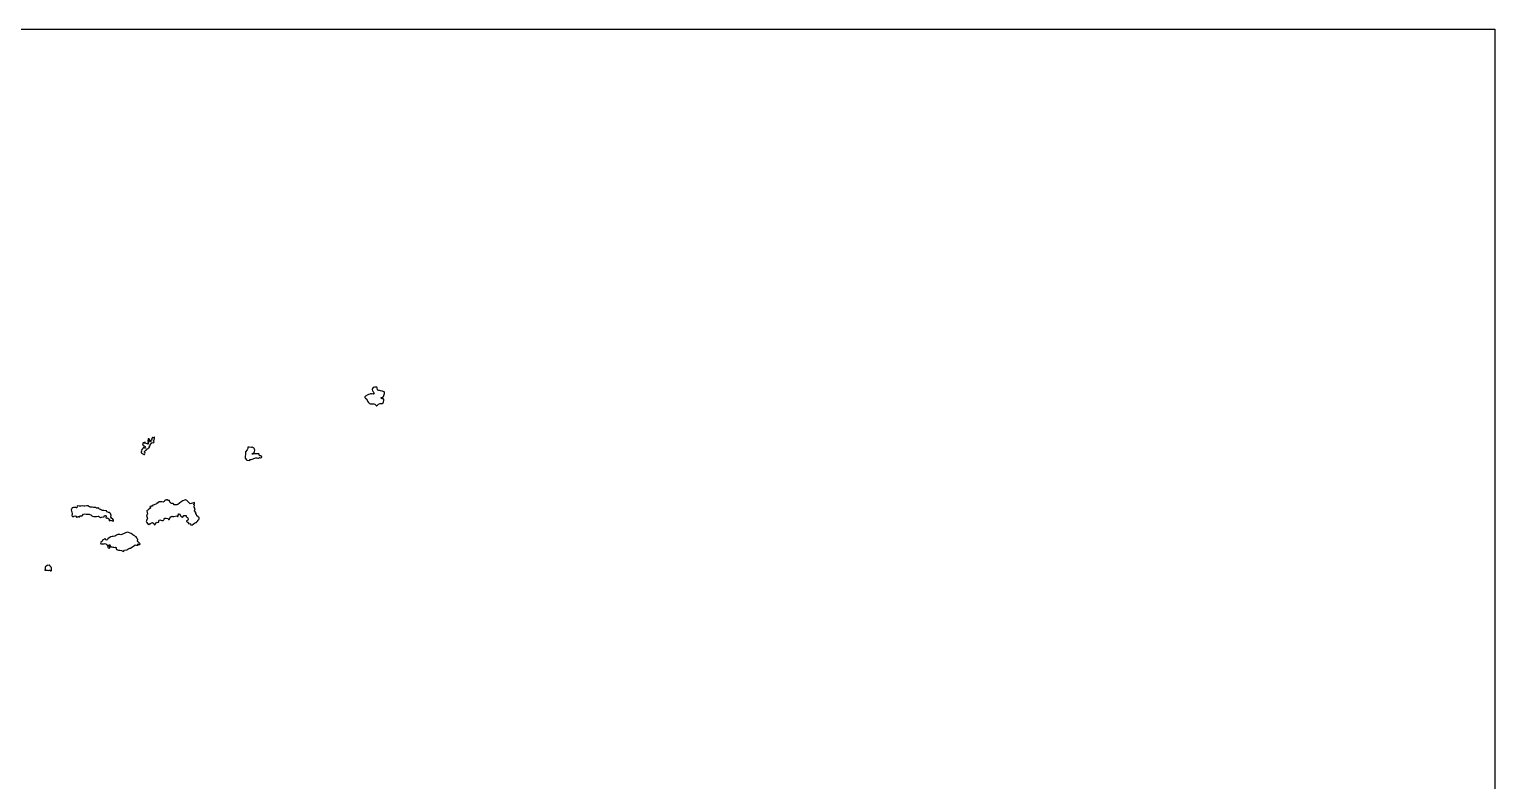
# Model space of a CAD drawing. Extents: x 0 to 452, y 0 to 685.
# Drawn here: x 170.4 to 451.6, y 540.6 to 684.7 of the extents above; entities that cross this region are included whole.
import ezdxf

# ---------------------------------------------------------------- set-up
doc = ezdxf.new("R2010")
doc.units = 0
doc.layers.get('0').update_dxf_attribs({"linetype": 'CONTINUOUS'})

msp = doc.modelspace()

# ---------------------------------------------------------------- linework, layer by layer
at = {"color": 7}
msp.add_lwpolyline([(0, 684.671111), (451.555556, 684.671111), (451.555556, 0), (0, 0), (0, 684.671111)], close=True, dxfattribs=at)
for points in [[(236.390877, 612.870912), (236.516554, 612.853273), (236.683021, 612.765078), (236.976268, 612.506007), (237.051233, 612.476241), (237.106354, 612.480651), (237.169193, 612.510417), (237.202266, 612.558924), (237.261797, 612.651528), (237.434879, 612.750746), (237.750174, 612.895165), (238.09303, 612.920521), (238.295877, 613.032969), (238.344384, 613.209357), (238.417144, 613.510321), (238.427066, 613.627179), (238.409427, 613.735217), (238.31572, 613.795851), (238.111771, 613.816797), (237.989401, 613.861996), (237.926562, 613.942474), (237.911129, 614.030668), (238.154766, 614.116658), (238.36533, 614.259974), (238.522977, 614.64803), (238.546129, 614.856389), (238.56928, 614.99309), (238.570382, 615.096719), (238.505338, 615.143021), (238.444705, 615.128689), (238.179019, 615.254366), (238.055547, 615.281927), (237.796476, 615.309488), (237.573785, 615.389965), (237.443698, 615.398785), (237.303689, 615.446189), (237.238646, 615.521155), (237.142734, 615.938976), (237.066667, 616.037092), (236.905712, 616.073472), (236.641129, 616.044809), (236.409618, 615.952205), (236.233229, 615.78684), (236.212283, 615.590607), (236.281736, 615.340356), (236.356701, 615.19263), (236.472457, 615.068056), (236.545217, 614.977656), (236.563958, 614.80678), (236.475764, 614.726302), (236.38316, 614.771502), (236.299375, 614.762682), (236.222205, 614.718585), (236.06566, 614.79355), (235.895886, 614.773707), (235.727213, 614.688819), (235.474757, 614.610547), (235.360104, 614.588498), (234.938976, 614.300764), (234.778021, 614.185009), (234.768099, 614.105634), (234.798967, 614.037283), (234.929054, 613.934757), (235.15395, 613.766085), (235.322622, 613.383542), (235.50342, 613.084783), (235.665477, 612.940364), (235.82092, 612.840043), (235.990694, 612.819097), (236.390877, 612.870912)], [(192.047812, 604.123125), (191.961823, 603.961068), (191.905599, 603.825469), (191.918828, 603.728455), (191.869219, 603.543246), (191.894575, 603.424184), (192.037891, 603.406545), (192.066554, 603.313941), (192.184514, 603.259922), (192.342162, 603.238976), (192.413819, 603.119913), (192.549418, 603.124323), (192.610052, 603.24559), (192.632101, 603.392213), (192.552726, 603.586241), (192.481068, 603.632543), (192.56375, 603.782474), (192.692734, 603.914766), (192.821719, 603.986424), (193.017951, 604.212422), (193.097326, 604.233368), (193.100634, 604.16171), (193.178906, 604.230061), (193.24395, 604.273056), (193.297969, 604.322665), (193.211979, 604.437318), (193.376241, 604.405347), (193.468845, 604.494644), (193.487587, 604.605989), (193.408212, 604.720642), (193.576884, 604.7923), (193.612162, 604.91026), (193.648542, 604.927899), (193.623186, 605.139566), (193.698151, 605.153898), (193.887769, 605.282882), (193.962734, 605.410764), (194.206372, 605.364462), (194.338663, 605.415174), (194.364019, 605.550773), (194.177708, 605.697396), (194.328741, 605.82638), (194.343073, 606.023715), (194.443394, 606.141675), (194.457726, 606.210026), (194.446701, 606.334601), (194.414731, 606.509887), (194.238342, 606.33901), (194.153455, 606.345625), (194.067465, 606.413976), (194.005729, 606.374288), (193.981476, 606.291606), (194.056441, 606.210026), (193.945095, 606.173646), (193.866823, 606.081042), (193.898793, 606.004974), (193.949505, 605.973003), (193.844774, 605.86276), (193.748863, 605.79441), (193.658463, 605.851736), (193.594523, 605.801024), (193.605547, 605.690781), (193.7202, 605.597075), (193.758785, 605.536441), (193.444592, 605.694088), (193.390573, 605.687474), (193.39388, 605.769054), (193.483177, 605.783385), (193.473255, 605.952057), (193.487587, 606.027023), (193.415929, 606.130651), (193.315608, 606.133958), (193.315608, 606.205616), (193.258281, 606.199002), (193.229618, 606.090963), (193.264896, 606.015998), (193.211979, 605.969696), (193.307891, 605.872682), (193.200955, 605.898038), (193.103941, 605.823073), (193.226311, 605.651094), (193.250564, 605.582743), (193.326632, 605.518802), (193.304583, 605.447144), (193.204262, 605.490139), (193.186623, 605.453759), (193.250564, 605.389818), (193.200955, 605.332491), (193.207569, 605.225556), (193.189931, 605.131849), (193.07197, 605.146181), (193.014644, 605.203507), (192.724705, 605.286189), (192.642023, 605.192482), (192.584696, 605.278472), (192.703759, 605.410764), (192.463429, 605.443837), (192.284835, 605.368871), (192.155851, 605.189175), (192.223099, 604.978611), (192.262787, 604.870573), (192.345469, 604.849627), (192.456814, 604.774662), (192.520755, 604.709618), (192.624384, 604.655599), (192.68171, 604.559687), (192.656354, 604.473698), (192.692734, 604.413064), (192.670686, 604.351328), (192.603437, 604.344713), (192.485477, 604.376684), (192.391771, 604.413064), (192.320113, 604.480312), (192.230816, 604.462674), (192.251762, 604.359045), (192.194436, 604.301719), (192.116163, 604.244392), (192.11947, 604.137457), (192.047812, 604.123125)], [(214.853793, 602.509167), (214.940886, 602.553264), (215.001519, 602.641458), (214.950807, 602.786979), (214.843872, 602.852023), (214.66197, 602.890607), (214.596927, 602.907144), (214.528576, 602.971085), (214.528576, 603.053767), (214.491094, 603.187162), (214.437075, 603.234566), (214.370929, 603.227951), (214.244149, 603.256614), (213.707266, 603.259922), (213.363307, 603.182752), (213.262986, 603.180547), (213.20125, 603.201493), (213.174792, 603.259922), (213.219991, 603.312838), (213.373229, 603.374575), (213.543004, 603.516788), (213.643325, 603.706406), (213.669783, 603.947838), (213.620174, 604.172734), (213.585998, 604.2477), (213.374332, 604.385503), (213.283932, 604.484722), (213.19684, 604.51559), (213.116363, 604.521102), (212.987379, 604.457162), (212.573967, 604.561892), (212.437266, 604.559687), (212.370018, 604.514488), (212.321511, 604.303924), (212.199141, 604.04375), (211.904792, 603.671128), (211.875026, 603.390009), (211.870616, 603.173932), (211.814393, 602.708707), (211.855182, 602.450738), (211.911406, 602.3427), (212.051415, 602.139852), (212.098819, 602.132135), (212.13079, 602.080321), (212.136302, 602.014175), (212.632396, 602.000946), (212.817604, 602.144262), (213.007222, 602.150877), (213.88145, 602.474991), (214.051224, 602.509167), (214.286042, 602.446328), (214.401797, 602.440816), (214.491094, 602.508064), (214.582595, 602.532318), (214.751268, 602.491528), (214.853793, 602.509167)], [(185.906172, 590.46842), (186.013108, 590.526849), (186.487153, 590.322899), (186.597396, 590.404479), (186.543377, 590.515825), (186.447465, 590.742925), (186.183984, 590.914905), (186.077049, 591.082474), (186.142092, 591.417613), (186.000981, 591.791337), (185.829002, 592.02395), (185.621745, 592.033871), (185.29322, 592.135295), (185.225972, 592.330425), (184.743108, 592.4098), (184.460886, 592.384444), (184.247014, 592.466024), (184.062908, 592.548707), (183.804939, 592.621467), (183.727769, 592.8177), (183.651701, 592.92684), (183.496259, 592.84967), (183.339713, 592.855182), (183.11592, 592.936762), (182.741094, 592.995191), (182.504071, 593.042595), (182.306736, 593.013932), (182.09066, 593.039288), (181.940729, 593.110946), (181.634254, 593.260877), (181.453455, 593.273003), (181.079731, 593.242135), (180.866962, 593.239931), (180.635451, 593.28072), (180.336693, 593.241033), (179.98612, 593.246545), (179.617908, 593.274106), (179.567196, 592.916918), (179.46467, 592.910304), (179.332379, 592.992986), (179.050156, 592.934557), (178.904636, 592.97204), (178.733759, 592.902587), (178.616901, 592.869514), (178.469175, 592.509019), (178.484609, 592.286328), (178.545243, 592.151832), (178.646667, 591.759366), (178.590443, 591.435252), (178.640052, 591.306267), (178.706198, 591.209253), (178.776754, 591.198229), (178.954245, 591.328316), (179.141658, 591.387847), (179.358837, 591.270989), (179.484514, 591.133186), (179.580425, 591.100113), (179.675234, 591.14421), (179.767838, 591.245634), (179.865955, 591.248941), (179.950842, 591.165156), (180.045651, 591.149722), (180.123924, 591.201537), (180.127231, 591.282014), (180.18566, 591.336033), (180.322361, 591.368003), (180.452448, 591.370208), (180.549462, 591.386745), (180.842708, 591.666762), (181.069809, 591.748342), (181.304627, 591.679991), (181.514088, 591.674479), (181.707014, 591.675582), (181.899939, 591.698732), (182.058689, 591.617153), (182.194288, 591.551007), (182.421389, 591.345955), (182.528325, 591.282014), (182.827083, 591.220278), (183.309948, 591.215868), (183.608707, 591.329418), (183.700208, 591.317292), (184.090469, 591.068142), (184.294418, 591.114444), (184.788307, 591.197127), (184.772873, 591.31178), (184.81697, 591.406588), (185.026432, 591.450686), (185.166441, 591.263273), (185.120139, 590.992075), (185.279991, 590.941363), (185.422205, 590.964514), (185.762856, 590.703238), (185.748524, 590.43645), (185.906172, 590.46842)], [(193.754375, 589.872005), (193.852491, 590.040677), (194.034393, 590.062726), (194.325434, 589.915), (194.39599, 589.673568), (194.487491, 589.637187), (194.676007, 589.875312), (194.765304, 590.092491), (194.910825, 590.132179), (195.102648, 590.063828), (195.22612, 590.131076), (195.265807, 590.212656), (195.279037, 590.409991), (195.336363, 590.508107), (195.454323, 590.570946), (195.643941, 590.558819), (195.818125, 590.476137), (196.090425, 590.489366), (196.221615, 590.584175), (196.271224, 590.748437), (196.420052, 590.919314), (196.69566, 590.920417), (197.027491, 590.825607), (197.106866, 590.656936), (197.227031, 590.686701), (197.400113, 590.827812), (197.473976, 591.096806), (197.765018, 591.300755), (197.903924, 591.26658), (198.126615, 591.240121), (198.720825, 591.342648), (198.878472, 591.235712), (198.979896, 591.209253), (198.944618, 591.374618), (199.021788, 591.533368), (199.012969, 591.760469), (199.102266, 591.7748), (199.284167, 591.660148), (199.403229, 591.361389), (199.641354, 591.198229), (199.756007, 591.134288), (199.925781, 591.226892), (200.038229, 591.402179), (200.196979, 591.434149), (200.303915, 591.434149), (200.379983, 591.459505), (200.438412, 591.451788), (200.485816, 591.426432), (200.512274, 591.2302), (200.611493, 591.089088), (200.764731, 591.040582), (200.903637, 590.814583), (200.903637, 590.730799), (200.963168, 590.644809), (200.803316, 590.5048), (200.597162, 590.405582), (200.571806, 590.316285), (200.622518, 590.267778), (200.824262, 590.175174), (200.816545, 590.115642), (200.93671, 590.02855), (200.927891, 589.886337), (201.011675, 589.832318), (201.174835, 589.879722), (201.347917, 589.814679), (201.37658, 589.725382), (201.360043, 589.6427), (201.633446, 589.606319), (201.823064, 589.781606), (202.118516, 589.98776), (202.364358, 590.090287), (202.448143, 590.060521), (202.522005, 590.058316), (202.52862, 590.256753), (202.734774, 590.407787), (202.76895, 590.527951), (202.847222, 590.602917), (202.972899, 590.655833), (203.011484, 590.760564), (202.986129, 590.824505), (202.993845, 590.911597), (202.978412, 591.050503), (202.902344, 591.116649), (202.789896, 591.173976), (202.568307, 591.381232), (202.52421, 591.61605), (202.388611, 591.782517), (202.357743, 592.007413), (202.086545, 592.354679), (202.082136, 592.413107), (202.153793, 592.539887), (202.213325, 592.685408), (202.033629, 593.031571), (202.025912, 593.242135), (202.083238, 593.358993), (202.082136, 593.453802), (202.032526, 593.492387), (201.96197, 593.506719), (201.956458, 593.605937), (202.08875, 593.710668), (202.106389, 593.852882), (202.076623, 593.911311), (202.014887, 593.92013), (201.92559, 593.881545), (201.744792, 593.780121), (201.484618, 593.719488), (201.297205, 593.698542), (200.611493, 594.312595), (200.534323, 594.341259), (200.399826, 594.436068), (200.339193, 594.438273), (200.204696, 594.35559), (199.897118, 594.272908), (199.558672, 594.07888), (199.255504, 593.782326), (198.883984, 593.549713), (198.715312, 593.487977), (198.458446, 593.495694), (198.235755, 593.471441), (198.113386, 593.695234), (198.027396, 593.728307), (197.88408, 593.718385), (197.715408, 593.750356), (197.595243, 593.826424), (197.503741, 593.949896), (197.386884, 593.987378), (197.301997, 594.287239), (197.037413, 594.331337), (196.981189, 594.398585), (196.904019, 594.450399), (196.724323, 594.423941), (196.65046, 594.361102), (196.501632, 594.356693), (196.36934, 594.240937), (196.29217, 594.130694), (196.008845, 593.987378), (195.846788, 594.041398), (195.356207, 594.021554), (195.100443, 593.877135), (195.045321, 593.808785), (194.902005, 593.809887), (194.816016, 593.64783), (194.378351, 593.473646), (194.122587, 593.41191), (194.006832, 593.235521), (193.858004, 593.201345), (193.799575, 593.20355), (193.762092, 593.148429), (193.6298, 593.178194), (193.587908, 593.156146), (193.568064, 593.095512), (193.586806, 593.0448), (193.690434, 592.934557), (193.649644, 592.839748), (193.336554, 592.641311), (193.145833, 592.427439), (193.00803, 592.403186), (192.981571, 592.323811), (193.113863, 591.677787), (193.010234, 591.62046), (192.965035, 591.569748), (192.937474, 591.488168), (192.929757, 591.405486), (193.04, 591.053811), (193.067561, 590.904982), (192.92204, 590.480547), (192.873533, 590.397864), (192.860304, 590.307465), (192.924245, 590.164149), (193.181111, 589.806962), (193.345373, 589.718767), (193.582396, 589.865391), (193.754375, 589.872005)], [(189.136293, 584.865868), (189.339141, 584.979418), (189.70184, 585.137066), (189.834132, 585.139271), (190.115252, 585.372986), (190.417318, 585.530634), (190.66316, 585.754427), (190.731511, 585.781988), (190.992787, 585.71033), (191.129488, 585.719149), (191.25296, 585.744505), (191.295955, 585.810651), (191.259575, 585.894436), (191.250755, 585.948455), (191.287136, 585.966094), (191.400686, 585.897743), (191.598021, 585.866875), (191.708264, 585.927509), (191.64763, 586.058698), (191.469037, 586.185477), (191.297057, 586.348637), (191.198941, 586.580148), (191.263984, 586.814965), (191.142717, 586.970408), (191.054523, 587.125851), (190.922231, 587.368385), (190.480156, 587.57454), (190.30928, 587.699114), (189.952092, 587.958186), (189.264175, 588.261354), (188.891554, 588.124653), (188.48145, 587.939444), (187.995278, 587.746519), (187.788021, 587.767465), (187.429731, 587.772977), (187.127665, 587.658325), (186.954583, 587.545877), (186.826701, 587.442248), (186.501484, 587.394844), (186.285408, 587.376102), (186.068229, 587.313264), (185.754037, 587.167743), (185.4652, 586.960486), (185.397951, 586.809453), (185.34283, 586.757639), (185.212743, 586.726771), (185.092578, 586.736693), (185.072734, 586.820477), (184.999974, 586.93954), (184.919497, 587.003481), (184.859965, 586.97151), (184.771771, 586.881111), (184.74421, 586.803941), (184.590972, 586.781892), (184.457578, 586.690391), (184.30875, 586.368481), (184.180868, 586.371788), (184.110312, 586.30013), (184.079444, 586.197604), (184.148898, 586.020113), (184.442144, 585.995859), (184.794922, 586.004679), (184.98454, 586.038854), (185.105807, 585.990347), (185.277787, 585.833802), (185.470712, 585.559297), (185.469609, 585.354245), (185.553394, 585.205417), (185.777187, 585.162422), (185.901762, 585.369679), (185.700018, 585.718047), (185.7375, 585.845929), (185.847743, 585.8327), (185.956884, 585.646389), (186.062717, 585.440234), (186.228082, 585.410469), (186.450773, 585.327787), (186.635981, 585.325582), (186.859774, 585.289201), (186.972222, 585.350937), (187.08467, 585.288099), (187.092387, 585.11612), (187.16625, 584.894531), (187.538872, 584.760035), (187.806762, 584.754523), (188.090087, 584.690582), (188.499088, 584.510885), (188.709653, 584.762239), (189.136293, 584.865868)], [(173.820226, 581.89151), (173.750773, 581.801111), (173.567769, 581.66441), (173.479575, 581.576215), (173.450912, 581.499045), (173.454219, 581.414158), (173.489497, 581.18816), (173.455321, 581.093351), (173.414531, 581.038229), (173.379254, 580.973186), (173.445399, 580.951137), (173.585408, 580.936806), (173.67691, 580.977595), (173.803689, 580.932396), (173.849991, 580.937908), (174.032995, 580.913655), (174.202769, 580.918064), (174.373646, 580.925781), (174.477274, 580.837587), (174.600747, 580.845304), (174.664687, 580.901528), (174.694453, 581.059175), (174.650356, 581.238871), (174.675712, 581.349114), (174.619488, 581.551962), (174.34388, 581.755912), (174.336163, 581.860642), (174.263403, 581.919071), (174.209384, 581.922378), (173.955825, 581.828672), (173.820226, 581.89151)]]:
    msp.add_lwpolyline(points, dxfattribs=at)

doc.saveas('drawing.dxf')
